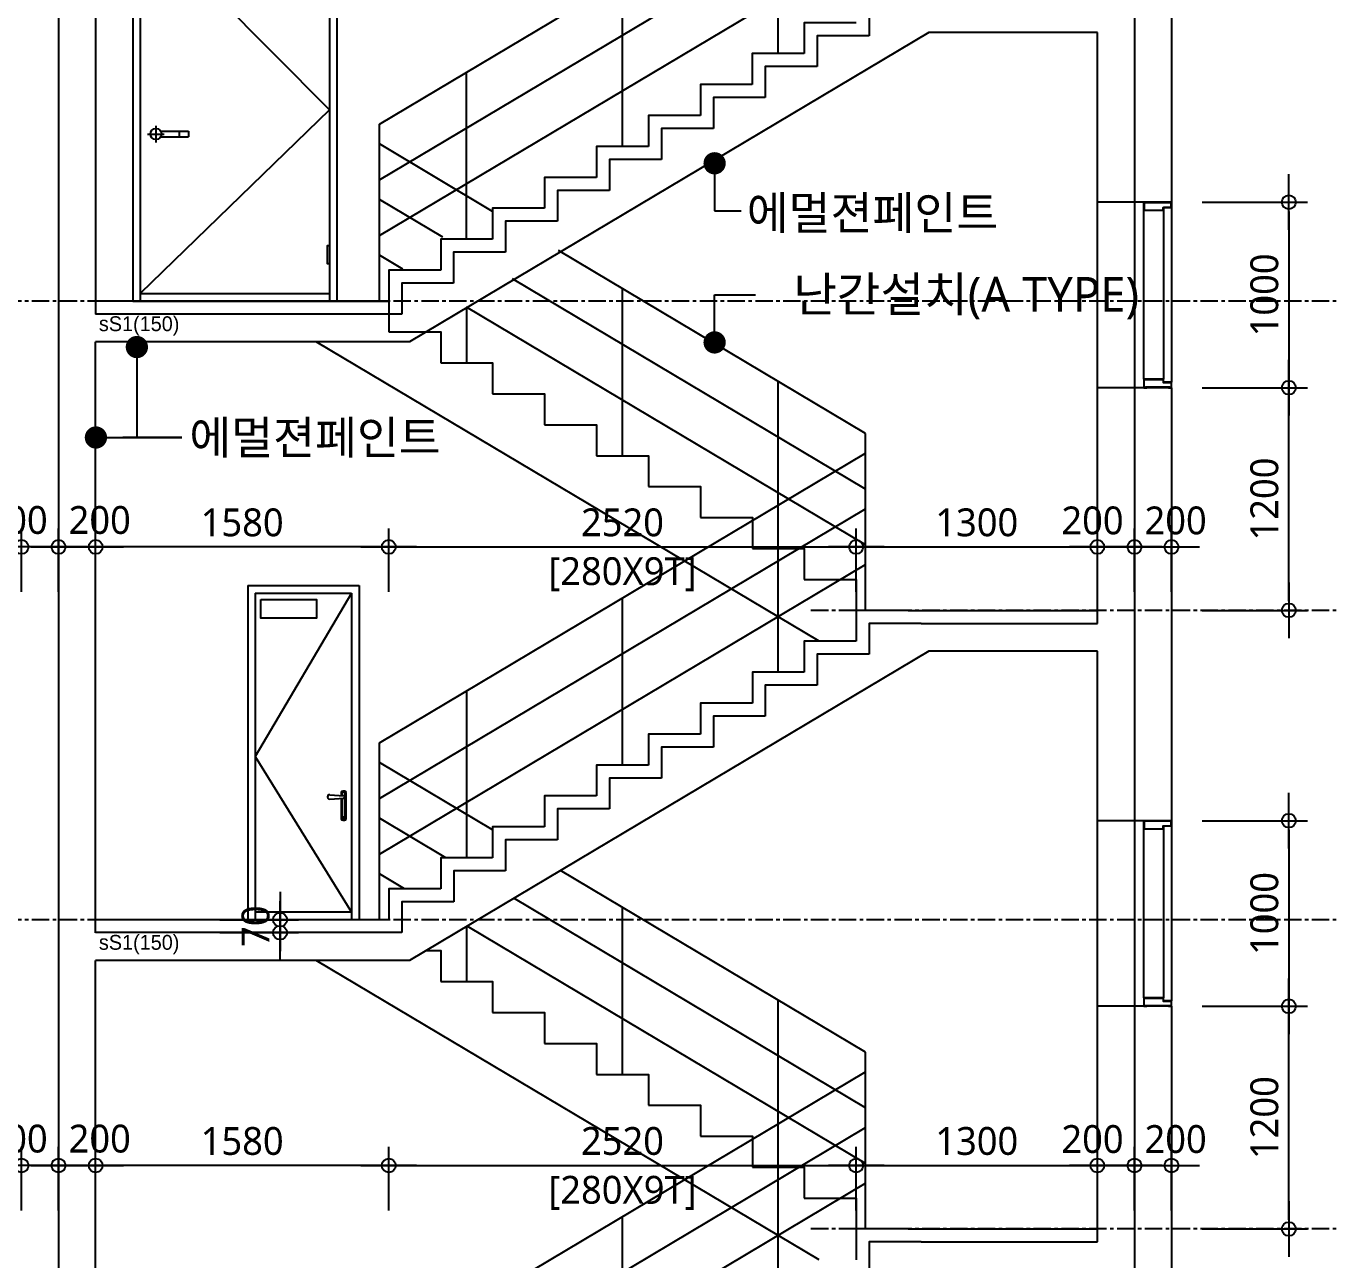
# Model space of a CAD drawing. Header units: millimetres. Extents: x -65167 to 413267, y -17142 to 66587.
# Drawn here: x 270342 to 277371, y 30758 to 37407 of the extents above; entities that cross this region are included whole.
import ezdxf
from ezdxf.enums import TextEntityAlignment as Align

# ---------------------------------------------------------------- set-up
doc = ezdxf.new("R2010")
doc.units = ezdxf.units.MM
doc.header["$LTSCALE"] = 75
doc.header["$MEASUREMENT"] = 0
doc.header["$PDSIZE"] = -10
for name, pattern in [('-HID', [2.5, 1.5, -1]), ('CEN', [62, 60, -1, 0, -1]), ('CENTER', [2, 1.25, -0.25, 0.25, -0.25])]:
    doc.linetypes.add(name, pattern=pattern)
doc.layers.get('0').update_dxf_attribs({"linetype": 'CONTINUOUS'})
doc.layers.get('Defpoints').update_dxf_attribs({"color": 171, "linetype": 'CONTINUOUS'})
for name, color, linetype in [('CEN(ST)', 1, 'CENTER'), ('center(창호)', 1, 'CEN'), ('CON', 2, 'CONTINUOUS'), ('DOOR', 4, 'CONTINUOUS'), ('DOOR-ELE', 252, 'CONTINUOUS'), ('ELE-6', 8, 'CONTINUOUS'), ('FIN-1', 6, 'CONTINUOUS'), ('HAN', 9, 'CONTINUOUS'), ('NDIM', 7, 'CONTINUOUS'), ('OPEN', 1, '-HID'), ('stair-hand', 252, 'CONTINUOUS'), ('SYM', 7, 'CONTINUOUS'), ('TEXT(MIN)', 7, 'CONTINUOUS'), ('TEXT(노트)', 7, 'CONTINUOUS'), ('WIPEOUT', 7, 'CONTINUOUS')]:
    doc.layers.add(name, color=color, linetype=linetype)
doc.styles.add('CGS', font='cgse', dxfattribs={"bigfont": 'cgs'})
doc.styles.add('나눔바른고딕', font='NanumBarunGothic.ttf')
doc.dimstyles.new('NDIM 1200', dxfattribs={"dimscale": 75, "dimtxt": 3, "dimasz": 1, "dimexe": 2, "dimexo": 2, "dimgap": 1, "dimtad": 1, "dimdec": 0, "dimdsep": 46, "dimtxsty": 'CGS', "dimblk": 'DOT0', "dimcen": 1, "dimdle": 8, "dimclrd": 256, "dimclre": 256, "dimclrt": 256, "dimadec": 0, "dimazin": 0, "dimtfac": 1, "dimtdec": 0, "dimtix": 1, "dimtmove": 2, "dimatfit": 3, "dimldrblk": 'DOT0', "dimfxl": 1, "dimtolj": 1, "dimtzin": 0, "dimlwd": -1, "dimlwe": -1, "dimarcsym": 0})

# ---------------------------------------------------------------- blocks, each defined once
blk = doc.blocks.new('A$Cf4a16f9c')
blk.add_wipeout([(0, 0), (1100, 0), (1100, 2100), (0, 2100)]).dxf.layer = 'WIPEOUT'
at = {"layer": 'center(창호)'}
for p, q in [((125, 945), (125, 855)), ((80, 900), (170, 900))]:
    blk.add_line(p, q, dxfattribs=at)
at = {"layer": 'DOOR', "ltscale": 1000}
for p, q in [((0, 2100), (0, 0)), ((1100, 2100), (0, 2100)), ((40, 2060), (40, 0)), ((1060, 2060), (40, 2060)), ((1060, 2060), (1060, 0)), ((1100, 2100), (1100, 0)), ((0, 0), (1100, 0)), ((40, 40), (1060, 40))]:
    blk.add_line(p, q, dxfattribs=at)
blk.add_circle((125, 900), 30, dxfattribs=at)
at = {"layer": 'DOOR-ELE', "ltscale": 1000}
for p, q in [((151, 915), (300, 915)), ((250, 915), (250, 885)), ((300, 915), (300, 885)), ((151, 885), (300, 885))]:
    blk.add_line(p, q, dxfattribs=at)
for points in [[(1030, 2025), (730, 2025), (730, 1925), (1030, 1925)], [(1060, 1780), (1050, 1780), (1050, 1880), (1060, 1880)], [(1060, 200), (1050, 200), (1050, 300), (1060, 300)]]:
    blk.add_lwpolyline(points, close=True, dxfattribs=at)
at = {"layer": 'OPEN', "ltscale": 700}
for p, q in [((40, 2060), (1060, 1030)), ((1060, 1030), (40, 40))]:
    blk.add_line(p, q, dxfattribs=at)
blk = doc.blocks.new('A$C547E5452')
at = {"layer": 'DOOR'}
for p, q in [((0, -31.6), (0, -971.6)), ((44, -46.6), (44, -956.6)), ((150, -956.6), (150, -46.6))]:
    blk.add_line(p, q, dxfattribs=at)
for points in [[(150, -1.6), (133.5, -1.6), (133.5, -3.2), (148.4, -3.2), (148.4, -45), (45.6, -45), (45.6, -30), (1.6, -30), (1.6, -3.2), (16.5, -3.2), (16.5, -1.6), (0, -1.6), (0, -31.6), (44, -31.6), (44, -46.6), (150, -46.6)], [(9.5, -3.2), (9.5, -4.8), (140.4, -4.8), (140.4, -3.2)], [(150, -1001.6), (133.5, -1001.6), (133.5, -1000), (148.4, -1000), (148.4, -958.2), (45.6, -958.2), (45.6, -973.2), (1.6, -973.2), (1.6, -1000), (16.5, -1000), (16.5, -1001.6), (0, -1001.6), (0, -971.6), (44, -971.6), (44, -956.6), (150, -956.6)], [(9.5, -1000), (9.5, -998.4), (140.4, -998.4), (140.4, -1000)]]:
    blk.add_lwpolyline(points, close=True, dxfattribs=at)
blk = doc.blocks.new('DOT0')
blk.add_line((-3, 0), (3, 0))
at = {"color": 6}
blk.add_circle((0, 0), 0.75, dxfattribs=at)
blk = doc.blocks.new('*D1109')
at = {"layer": 'Defpoints', "color": 0, "ltscale": 0.4, "transparency": 16777216}
for p in [(270317.1, 34600.1), (270317.1, 34258.3), (270517.1, 34258.3)]:
    blk.add_point(p, dxfattribs=at)
at = {"layer": 'NDIM', "ltscale": 0.4, "transparency": 16777216}
for p, q in [((270317.1, 34358.3), (270317.1, 34700.1)), ((270517.1, 34358.3), (270517.1, 34700.1)), ((270467.1, 34600.1), (270367.1, 34600.1))]:
    blk.add_line(p, q, dxfattribs=at)
at = {"layer": 'NDIM', "ltscale": 0.4, "transparency": 16777216, "xscale": 50, "yscale": 50, "zscale": 50, "rotation": 180}
blk.add_blockref('DOT0', (270317.1, 34600.1), dxfattribs=at)
at = {"layer": 'NDIM', "ltscale": 0.4, "transparency": 16777216, "xscale": 50, "yscale": 50, "zscale": 50}
blk.add_blockref('DOT0', (270517.1, 34600.1), dxfattribs=at)
at = {"layer": 'NDIM', "ltscale": 0.4, "transparency": 16777216, "insert": (270291, 34744.3), "char_height": 150, "attachment_point": 5, "style": '나눔바른고딕'}
blk.add_mtext('\\A1;200', dxfattribs=at)
blk = doc.blocks.new('*D1110')
at = {"layer": 'Defpoints', "color": 0, "ltscale": 0.4, "transparency": 16777216}
for p in [(270717.1, 34600.1), (270517.1, 34258.3), (270717.1, 34258.3)]:
    blk.add_point(p, dxfattribs=at)
at = {"layer": 'NDIM', "ltscale": 0.4, "transparency": 16777216}
for p, q in [((270517.1, 34358.3), (270517.1, 34700.1)), ((270717.1, 34358.3), (270717.1, 34700.1)), ((270567.1, 34600.1), (270667.1, 34600.1))]:
    blk.add_line(p, q, dxfattribs=at)
at = {"layer": 'NDIM', "ltscale": 0.4, "transparency": 16777216, "xscale": 50, "yscale": 50, "zscale": 50, "rotation": 180}
blk.add_blockref('DOT0', (270517.1, 34600.1), dxfattribs=at)
at = {"layer": 'NDIM', "ltscale": 0.4, "transparency": 16777216, "xscale": 50, "yscale": 50, "zscale": 50}
blk.add_blockref('DOT0', (270717.1, 34600.1), dxfattribs=at)
at = {"layer": 'NDIM', "ltscale": 0.4, "transparency": 16777216, "insert": (270739.1, 34744.3), "char_height": 150, "attachment_point": 5, "style": '나눔바른고딕'}
blk.add_mtext('\\A1;200', dxfattribs=at)
blk = doc.blocks.new('*D1119')
at = {"layer": 'Defpoints', "color": 0, "ltscale": 0.4, "transparency": 16777216}
for p in [(276581.5, 35458.3), (277149.6, 35458.3), (276581.5, 34258.3)]:
    blk.add_point(p, dxfattribs=at)
at = {"layer": 'NDIM', "ltscale": 0.4, "transparency": 16777216}
for p, q in [((276681.5, 35458.3), (277249.6, 35458.3)), ((277149.6, 34308.3), (277149.6, 35408.3)), ((276681.5, 34258.3), (277249.6, 34258.3))]:
    blk.add_line(p, q, dxfattribs=at)
at = {"layer": 'NDIM', "ltscale": 0.4, "transparency": 16777216, "xscale": 50, "yscale": 50, "zscale": 50}
for p, rotation in [((277149.6, 35458.3), 90), ((277149.6, 34258.3), 270)]:
    blk.add_blockref('DOT0', p, dxfattribs=dict(at, rotation=rotation))
at = {"layer": 'NDIM', "ltscale": 0.4, "transparency": 16777216, "insert": (277018.1, 34858.3), "char_height": 150, "attachment_point": 5, "rotation": 90, "style": '나눔바른고딕'}
blk.add_mtext('\\A1;1200', dxfattribs=at)
blk = doc.blocks.new('*D1120')
at = {"layer": 'Defpoints', "color": 0, "ltscale": 0.4, "transparency": 16777216}
for p in [(276581.5, 36458.3), (276581.5, 35458.3), (277149.6, 35458.3)]:
    blk.add_point(p, dxfattribs=at)
at = {"layer": 'NDIM', "ltscale": 0.4, "transparency": 16777216}
for p, q in [((276681.5, 36458.3), (277249.6, 36458.3)), ((277149.6, 36408.3), (277149.6, 35508.3)), ((276681.5, 35458.3), (277249.6, 35458.3))]:
    blk.add_line(p, q, dxfattribs=at)
at = {"layer": 'NDIM', "ltscale": 0.4, "transparency": 16777216, "xscale": 50, "yscale": 50, "zscale": 50}
for p, rotation in [((277149.6, 36458.3), 90), ((277149.6, 35458.3), 270)]:
    blk.add_blockref('DOT0', p, dxfattribs=dict(at, rotation=rotation))
at = {"layer": 'NDIM', "ltscale": 0.4, "transparency": 16777216, "insert": (277018.1, 35958.3), "char_height": 150, "attachment_point": 5, "rotation": 90, "style": '나눔바른고딕'}
blk.add_mtext('\\A1;1000', dxfattribs=at)
blk = doc.blocks.new('*D1121')
at = {"layer": 'Defpoints', "color": 0, "ltscale": 0.4, "transparency": 16777216}
for p in [(270717.1, 34600.1), (270717.1, 34258.3), (272297.1, 34258.3)]:
    blk.add_point(p, dxfattribs=at)
at = {"layer": 'NDIM', "ltscale": 0.4, "transparency": 16777216}
for p, q in [((270717.1, 34358.3), (270717.1, 34700.1)), ((272297.1, 34358.3), (272297.1, 34700.1)), ((272247.1, 34600.1), (270767.1, 34600.1))]:
    blk.add_line(p, q, dxfattribs=at)
at = {"layer": 'NDIM', "ltscale": 0.4, "transparency": 16777216, "xscale": 50, "yscale": 50, "zscale": 50, "rotation": 180}
blk.add_blockref('DOT0', (270717.1, 34600.1), dxfattribs=at)
at = {"layer": 'NDIM', "ltscale": 0.4, "transparency": 16777216, "xscale": 50, "yscale": 50, "zscale": 50}
blk.add_blockref('DOT0', (272297.1, 34600.1), dxfattribs=at)
at = {"layer": 'NDIM', "ltscale": 0.4, "transparency": 16777216, "insert": (271507.1, 34731.5), "char_height": 150, "attachment_point": 5, "style": '나눔바른고딕'}
blk.add_mtext('\\A1;1580', dxfattribs=at)
blk = doc.blocks.new('*D1122')
at = {"layer": 'Defpoints', "color": 0, "ltscale": 0.4, "transparency": 16777216}
for p in [(274817.1, 34600.1), (272297.1, 34258.3), (274817.1, 34258.3)]:
    blk.add_point(p, dxfattribs=at)
at = {"layer": 'NDIM', "ltscale": 0.4, "transparency": 16777216}
for p, q in [((272297.1, 34358.3), (272297.1, 34700.1)), ((274817.1, 34358.3), (274817.1, 34700.1)), ((272347.1, 34600.1), (274767.1, 34600.1))]:
    blk.add_line(p, q, dxfattribs=at)
at = {"layer": 'NDIM', "ltscale": 0.4, "transparency": 16777216, "xscale": 50, "yscale": 50, "zscale": 50, "rotation": 180}
blk.add_blockref('DOT0', (272297.1, 34600.1), dxfattribs=at)
at = {"layer": 'NDIM', "ltscale": 0.4, "transparency": 16777216, "xscale": 50, "yscale": 50, "zscale": 50}
blk.add_blockref('DOT0', (274817.1, 34600.1), dxfattribs=at)
at = {"layer": 'NDIM', "ltscale": 0.4, "transparency": 16777216, "char_height": 150, "attachment_point": 5, "style": '나눔바른고딕'}
for s, insert in [('\\A1;2520', (273557.1, 34731.5)), ('\\A1;[280X9T]', (273557.1, 34452.9))]:
    blk.add_mtext(s, dxfattribs=dict(at, insert=insert))
blk = doc.blocks.new('*D1123')
at = {"layer": 'Defpoints', "color": 0, "ltscale": 0.4, "transparency": 16777216}
for p in [(276117.1, 34600.1), (274817.1, 34258.3), (276117.1, 34258.3)]:
    blk.add_point(p, dxfattribs=at)
at = {"layer": 'NDIM', "ltscale": 0.4, "transparency": 16777216}
for p, q in [((274817.1, 34358.3), (274817.1, 34700.1)), ((276117.1, 34358.3), (276117.1, 34700.1)), ((274867.1, 34600.1), (276067.1, 34600.1))]:
    blk.add_line(p, q, dxfattribs=at)
at = {"layer": 'NDIM', "ltscale": 0.4, "transparency": 16777216, "xscale": 50, "yscale": 50, "zscale": 50, "rotation": 180}
blk.add_blockref('DOT0', (274817.1, 34600.1), dxfattribs=at)
at = {"layer": 'NDIM', "ltscale": 0.4, "transparency": 16777216, "xscale": 50, "yscale": 50, "zscale": 50}
blk.add_blockref('DOT0', (276117.1, 34600.1), dxfattribs=at)
at = {"layer": 'NDIM', "ltscale": 0.4, "transparency": 16777216, "insert": (275467.1, 34731.7), "char_height": 150, "attachment_point": 5, "style": '나눔바른고딕'}
blk.add_mtext('\\A1;1300', dxfattribs=at)
blk = doc.blocks.new('*D1124')
at = {"layer": 'Defpoints', "color": 0, "ltscale": 0.4, "transparency": 16777216}
for p in [(276117.1, 34600.1), (276117.1, 34258.3), (276317.1, 34258.3)]:
    blk.add_point(p, dxfattribs=at)
at = {"layer": 'NDIM', "ltscale": 0.4, "transparency": 16777216}
for p, q in [((276117.1, 34358.3), (276117.1, 34700.1)), ((276317.1, 34358.3), (276317.1, 34700.1)), ((276267.1, 34600.1), (276167.1, 34600.1))]:
    blk.add_line(p, q, dxfattribs=at)
at = {"layer": 'NDIM', "ltscale": 0.4, "transparency": 16777216, "xscale": 50, "yscale": 50, "zscale": 50, "rotation": 180}
blk.add_blockref('DOT0', (276117.1, 34600.1), dxfattribs=at)
at = {"layer": 'NDIM', "ltscale": 0.4, "transparency": 16777216, "xscale": 50, "yscale": 50, "zscale": 50}
blk.add_blockref('DOT0', (276317.1, 34600.1), dxfattribs=at)
at = {"layer": 'NDIM', "ltscale": 0.4, "transparency": 16777216, "insert": (276091, 34742), "char_height": 150, "attachment_point": 5, "style": '나눔바른고딕'}
blk.add_mtext('\\A1;200', dxfattribs=at)
blk = doc.blocks.new('*D1125')
at = {"layer": 'Defpoints', "color": 0, "ltscale": 0.4, "transparency": 16777216}
for p in [(276517.1, 34600.1), (276317.1, 34258.3), (276517.1, 34258.3)]:
    blk.add_point(p, dxfattribs=at)
at = {"layer": 'NDIM', "ltscale": 0.4, "transparency": 16777216}
for p, q in [((276317.1, 34358.3), (276317.1, 34700.1)), ((276517.1, 34358.3), (276517.1, 34700.1)), ((276367.1, 34600.1), (276467.1, 34600.1))]:
    blk.add_line(p, q, dxfattribs=at)
at = {"layer": 'NDIM', "ltscale": 0.4, "transparency": 16777216, "xscale": 50, "yscale": 50, "zscale": 50, "rotation": 180}
blk.add_blockref('DOT0', (276317.1, 34600.1), dxfattribs=at)
at = {"layer": 'NDIM', "ltscale": 0.4, "transparency": 16777216, "xscale": 50, "yscale": 50, "zscale": 50}
blk.add_blockref('DOT0', (276517.1, 34600.1), dxfattribs=at)
at = {"layer": 'NDIM', "ltscale": 0.4, "transparency": 16777216, "insert": (276539.1, 34742), "char_height": 150, "attachment_point": 5, "style": '나눔바른고딕'}
blk.add_mtext('\\A1;200', dxfattribs=at)
blk = doc.blocks.new('*D1171')
at = {"layer": 'Defpoints', "color": 0, "ltscale": 0.4, "transparency": 16777216}
for p in [(276581.5, 32125), (277149.6, 32125), (276581.5, 30925)]:
    blk.add_point(p, dxfattribs=at)
at = {"layer": 'NDIM', "ltscale": 0.4, "transparency": 16777216}
for p, q in [((276681.5, 32125), (277249.6, 32125)), ((277149.6, 30975), (277149.6, 32075)), ((276681.5, 30925), (277249.6, 30925))]:
    blk.add_line(p, q, dxfattribs=at)
at = {"layer": 'NDIM', "ltscale": 0.4, "transparency": 16777216, "xscale": 50, "yscale": 50, "zscale": 50}
for p, rotation in [((277149.6, 32125), 90), ((277149.6, 30925), 270)]:
    blk.add_blockref('DOT0', p, dxfattribs=dict(at, rotation=rotation))
at = {"layer": 'NDIM', "ltscale": 0.4, "transparency": 16777216, "insert": (277018.1, 31525), "char_height": 150, "attachment_point": 5, "rotation": 90, "style": '나눔바른고딕'}
blk.add_mtext('\\A1;1200', dxfattribs=at)
blk = doc.blocks.new('*D1172')
at = {"layer": 'Defpoints', "color": 0, "ltscale": 0.4, "transparency": 16777216}
for p in [(276581.5, 33125), (276581.5, 32125), (277149.6, 32125)]:
    blk.add_point(p, dxfattribs=at)
at = {"layer": 'NDIM', "ltscale": 0.4, "transparency": 16777216}
for p, q in [((276681.5, 33125), (277249.6, 33125)), ((277149.6, 33075), (277149.6, 32175)), ((276681.5, 32125), (277249.6, 32125))]:
    blk.add_line(p, q, dxfattribs=at)
at = {"layer": 'NDIM', "ltscale": 0.4, "transparency": 16777216, "xscale": 50, "yscale": 50, "zscale": 50}
for p, rotation in [((277149.6, 33125), 90), ((277149.6, 32125), 270)]:
    blk.add_blockref('DOT0', p, dxfattribs=dict(at, rotation=rotation))
at = {"layer": 'NDIM', "ltscale": 0.4, "transparency": 16777216, "insert": (277018.1, 32625), "char_height": 150, "attachment_point": 5, "rotation": 90, "style": '나눔바른고딕'}
blk.add_mtext('\\A1;1000', dxfattribs=at)
blk = doc.blocks.new('*D1180')
at = {"layer": 'Defpoints', "color": 0, "ltscale": 0.4, "transparency": 16777216}
for p in [(270317.1, 31266.8), (270317.1, 30925), (270517.1, 30925)]:
    blk.add_point(p, dxfattribs=at)
at = {"layer": 'NDIM', "ltscale": 0.4, "transparency": 16777216}
for p, q in [((270317.1, 31025), (270317.1, 31366.8)), ((270517.1, 31025), (270517.1, 31366.8)), ((270467.1, 31266.8), (270367.1, 31266.8))]:
    blk.add_line(p, q, dxfattribs=at)
at = {"layer": 'NDIM', "ltscale": 0.4, "transparency": 16777216, "xscale": 50, "yscale": 50, "zscale": 50, "rotation": 180}
blk.add_blockref('DOT0', (270317.1, 31266.8), dxfattribs=at)
at = {"layer": 'NDIM', "ltscale": 0.4, "transparency": 16777216, "xscale": 50, "yscale": 50, "zscale": 50}
blk.add_blockref('DOT0', (270517.1, 31266.8), dxfattribs=at)
at = {"layer": 'NDIM', "ltscale": 0.4, "transparency": 16777216, "insert": (270291, 31410.9), "char_height": 150, "attachment_point": 5, "style": '나눔바른고딕'}
blk.add_mtext('\\A1;200', dxfattribs=at)
blk = doc.blocks.new('*D1181')
at = {"layer": 'Defpoints', "color": 0, "ltscale": 0.4, "transparency": 16777216}
for p in [(270717.1, 31266.8), (270517.1, 30925), (270717.1, 30925)]:
    blk.add_point(p, dxfattribs=at)
at = {"layer": 'NDIM', "ltscale": 0.4, "transparency": 16777216}
for p, q in [((270517.1, 31025), (270517.1, 31366.8)), ((270717.1, 31025), (270717.1, 31366.8)), ((270567.1, 31266.8), (270667.1, 31266.8))]:
    blk.add_line(p, q, dxfattribs=at)
at = {"layer": 'NDIM', "ltscale": 0.4, "transparency": 16777216, "xscale": 50, "yscale": 50, "zscale": 50, "rotation": 180}
blk.add_blockref('DOT0', (270517.1, 31266.8), dxfattribs=at)
at = {"layer": 'NDIM', "ltscale": 0.4, "transparency": 16777216, "xscale": 50, "yscale": 50, "zscale": 50}
blk.add_blockref('DOT0', (270717.1, 31266.8), dxfattribs=at)
at = {"layer": 'NDIM', "ltscale": 0.4, "transparency": 16777216, "insert": (270739.1, 31410.9), "char_height": 150, "attachment_point": 5, "style": '나눔바른고딕'}
blk.add_mtext('\\A1;200', dxfattribs=at)
blk = doc.blocks.new('*D1177')
at = {"layer": 'Defpoints', "color": 0, "ltscale": 0.4, "transparency": 16777216}
for p in [(270717.1, 31266.8), (270717.1, 30925), (272297.1, 30925)]:
    blk.add_point(p, dxfattribs=at)
at = {"layer": 'NDIM', "ltscale": 0.4, "transparency": 16777216}
for p, q in [((270717.1, 31025), (270717.1, 31366.8)), ((272297.1, 31025), (272297.1, 31366.8)), ((272247.1, 31266.8), (270767.1, 31266.8))]:
    blk.add_line(p, q, dxfattribs=at)
at = {"layer": 'NDIM', "ltscale": 0.4, "transparency": 16777216, "xscale": 50, "yscale": 50, "zscale": 50, "rotation": 180}
blk.add_blockref('DOT0', (270717.1, 31266.8), dxfattribs=at)
at = {"layer": 'NDIM', "ltscale": 0.4, "transparency": 16777216, "xscale": 50, "yscale": 50, "zscale": 50}
blk.add_blockref('DOT0', (272297.1, 31266.8), dxfattribs=at)
at = {"layer": 'NDIM', "ltscale": 0.4, "transparency": 16777216, "insert": (271507.1, 31398.2), "char_height": 150, "attachment_point": 5, "style": '나눔바른고딕'}
blk.add_mtext('\\A1;1580', dxfattribs=at)
blk = doc.blocks.new('*D1178')
at = {"layer": 'Defpoints', "color": 0, "ltscale": 0.4, "transparency": 16777216}
for p in [(274817.1, 31266.8), (272297.1, 30925), (274817.1, 30925)]:
    blk.add_point(p, dxfattribs=at)
at = {"layer": 'NDIM', "ltscale": 0.4, "transparency": 16777216}
for p, q in [((272297.1, 31025), (272297.1, 31366.8)), ((274817.1, 31025), (274817.1, 31366.8)), ((272347.1, 31266.8), (274767.1, 31266.8))]:
    blk.add_line(p, q, dxfattribs=at)
at = {"layer": 'NDIM', "ltscale": 0.4, "transparency": 16777216, "xscale": 50, "yscale": 50, "zscale": 50, "rotation": 180}
blk.add_blockref('DOT0', (272297.1, 31266.8), dxfattribs=at)
at = {"layer": 'NDIM', "ltscale": 0.4, "transparency": 16777216, "xscale": 50, "yscale": 50, "zscale": 50}
blk.add_blockref('DOT0', (274817.1, 31266.8), dxfattribs=at)
at = {"layer": 'NDIM', "ltscale": 0.4, "transparency": 16777216, "char_height": 150, "attachment_point": 5, "style": '나눔바른고딕'}
for s, insert in [('\\A1;2520', (273557.1, 31398.2)), ('\\A1;[280X9T]', (273557.1, 31119.6))]:
    blk.add_mtext(s, dxfattribs=dict(at, insert=insert))
blk = doc.blocks.new('*D1179')
at = {"layer": 'Defpoints', "color": 0, "ltscale": 0.4, "transparency": 16777216}
for p in [(276117.1, 31266.8), (274817.1, 30925), (276117.1, 30925)]:
    blk.add_point(p, dxfattribs=at)
at = {"layer": 'NDIM', "ltscale": 0.4, "transparency": 16777216}
for p, q in [((274817.1, 31025), (274817.1, 31366.8)), ((276117.1, 31025), (276117.1, 31366.8)), ((274867.1, 31266.8), (276067.1, 31266.8))]:
    blk.add_line(p, q, dxfattribs=at)
at = {"layer": 'NDIM', "ltscale": 0.4, "transparency": 16777216, "xscale": 50, "yscale": 50, "zscale": 50, "rotation": 180}
blk.add_blockref('DOT0', (274817.1, 31266.8), dxfattribs=at)
at = {"layer": 'NDIM', "ltscale": 0.4, "transparency": 16777216, "xscale": 50, "yscale": 50, "zscale": 50}
blk.add_blockref('DOT0', (276117.1, 31266.8), dxfattribs=at)
at = {"layer": 'NDIM', "ltscale": 0.4, "transparency": 16777216, "insert": (275467.1, 31398.3), "char_height": 150, "attachment_point": 5, "style": '나눔바른고딕'}
blk.add_mtext('\\A1;1300', dxfattribs=at)
blk = doc.blocks.new('*D1175')
at = {"layer": 'Defpoints', "color": 0, "ltscale": 0.4, "transparency": 16777216}
for p in [(276117.1, 31266.8), (276117.1, 30925), (276317.1, 30925)]:
    blk.add_point(p, dxfattribs=at)
at = {"layer": 'NDIM', "ltscale": 0.4, "transparency": 16777216}
for p, q in [((276117.1, 31025), (276117.1, 31366.8)), ((276317.1, 31025), (276317.1, 31366.8)), ((276267.1, 31266.8), (276167.1, 31266.8))]:
    blk.add_line(p, q, dxfattribs=at)
at = {"layer": 'NDIM', "ltscale": 0.4, "transparency": 16777216, "xscale": 50, "yscale": 50, "zscale": 50, "rotation": 180}
blk.add_blockref('DOT0', (276117.1, 31266.8), dxfattribs=at)
at = {"layer": 'NDIM', "ltscale": 0.4, "transparency": 16777216, "xscale": 50, "yscale": 50, "zscale": 50}
blk.add_blockref('DOT0', (276317.1, 31266.8), dxfattribs=at)
at = {"layer": 'NDIM', "ltscale": 0.4, "transparency": 16777216, "insert": (276091, 31408.6), "char_height": 150, "attachment_point": 5, "style": '나눔바른고딕'}
blk.add_mtext('\\A1;200', dxfattribs=at)
blk = doc.blocks.new('*D1176')
at = {"layer": 'Defpoints', "color": 0, "ltscale": 0.4, "transparency": 16777216}
for p in [(276517.1, 31266.8), (276317.1, 30925), (276517.1, 30925)]:
    blk.add_point(p, dxfattribs=at)
at = {"layer": 'NDIM', "ltscale": 0.4, "transparency": 16777216}
for p, q in [((276317.1, 31025), (276317.1, 31366.8)), ((276517.1, 31025), (276517.1, 31366.8)), ((276367.1, 31266.8), (276467.1, 31266.8))]:
    blk.add_line(p, q, dxfattribs=at)
at = {"layer": 'NDIM', "ltscale": 0.4, "transparency": 16777216, "xscale": 50, "yscale": 50, "zscale": 50, "rotation": 180}
blk.add_blockref('DOT0', (276317.1, 31266.8), dxfattribs=at)
at = {"layer": 'NDIM', "ltscale": 0.4, "transparency": 16777216, "xscale": 50, "yscale": 50, "zscale": 50}
blk.add_blockref('DOT0', (276517.1, 31266.8), dxfattribs=at)
at = {"layer": 'NDIM', "ltscale": 0.4, "transparency": 16777216, "insert": (276539.1, 31408.6), "char_height": 150, "attachment_point": 5, "style": '나눔바른고딕'}
blk.add_mtext('\\A1;200', dxfattribs=at)
blk = doc.blocks.new('ST-A')
at = {"layer": 'CON', "ltscale": 10000}
for points in [[(330696.7, 24512.7), (330416.7, 24512.7), (330416.7, 24346.1)], [(331646.7, 24362.7), (330737.9, 24362.7), (327937.9, 22696.1), (326246.7, 22696.1)], [(330416.7, 24346.1), (330136.7, 24346.1), (330136.7, 24179.4)], [(330136.7, 24179.4), (329856.7, 24179.4), (329856.7, 24012.7)], [(329856.7, 24012.7), (329576.7, 24012.7), (329576.7, 23846.1)], [(329576.7, 23846.1), (329296.7, 23846.1), (329296.7, 23679.4)], [(329296.7, 23679.4), (329016.7, 23679.4), (329016.7, 23512.7)], [(329016.7, 23512.7), (328736.7, 23512.7), (328736.7, 23346.1)], [(328736.7, 23346.1), (328456.7, 23346.1), (328456.7, 23179.4)], [(328456.7, 23179.4), (328176.7, 23179.4), (328176.7, 23012.7)], [(328176.7, 23012.7), (327896.7, 23012.7), (327896.7, 22846.1)], [(327896.7, 22846.1), (326246.7, 22846.1)]]:
    blk.add_lwpolyline(points, dxfattribs=at)
at = {"layer": 'FIN-1', "ltscale": 10000}
for points in [[(330346.7, 24416.1), (330066.7, 24416.1), (330066.7, 24249.4)], [(330066.7, 24249.4), (329786.7, 24249.4), (329786.7, 24082.7)], [(329786.7, 24082.7), (329506.7, 24082.7), (329506.7, 23916.1)], [(329506.7, 23916.1), (329226.7, 23916.1), (329226.7, 23749.4)], [(329226.7, 23749.4), (328946.7, 23749.4), (328946.7, 23582.7)], [(328946.7, 23582.7), (328666.7, 23582.7), (328666.7, 23416.1)], [(328666.7, 23416.1), (328386.7, 23416.1), (328386.7, 23249.4)], [(328386.7, 23249.4), (328106.7, 23249.4), (328106.7, 23082.7)], [(328106.7, 23082.7), (327826.7, 23082.7), (327826.7, 22916.1)], [(327826.7, 22916.1), (326246.7, 22916.1)]]:
    blk.add_lwpolyline(points, dxfattribs=at)
at = {"layer": 'HAN', "ltscale": 10000}
for p, q in [((327776.7, 23869.6), (330396.7, 25429.2)), ((327776.7, 23569.6), (330396.7, 25129.2)), ((329926.7, 24249.4), (329926.7, 25149.4)), ((327776.7, 23269.6), (330396.7, 24829.2)), ((329086.7, 23749.4), (329086.7, 24649.4)), ((328246.7, 23249.4), (328246.7, 24149.4)), ((327776.7, 22916.1), (327776.7, 23869.6))]:
    blk.add_line(p, q, dxfattribs=at)
blk = doc.blocks.new('ST-A1')
at = {"layer": 'CON', "ltscale": 10000}
for points in [[(287432.6, 34188.3), (287152.6, 34188.3), (287152.6, 34021.7)], [(287432.6, 34188.3), (288382.6, 34188.3)], [(288382.6, 34038.3), (287473.8, 34038.3), (284673.8, 32371.7), (282982.6, 32371.7)], [(287152.6, 34021.7), (286872.6, 34021.7), (286872.6, 33855)], [(286872.6, 33855), (286592.6, 33855), (286592.6, 33688.3)], [(286592.6, 33688.3), (286312.6, 33688.3), (286312.6, 33521.7)], [(286312.6, 33521.7), (286032.6, 33521.7), (286032.6, 33355)], [(286032.6, 33355), (285752.6, 33355), (285752.6, 33188.3)], [(285752.6, 33188.3), (285472.6, 33188.3), (285472.6, 33021.7)], [(285472.6, 33021.7), (285192.6, 33021.7), (285192.6, 32855)], [(285192.6, 32855), (284912.6, 32855), (284912.6, 32688.3)], [(284912.6, 32688.3), (284632.6, 32688.3), (284632.6, 32521.7)], [(284632.6, 32521.7), (282982.6, 32521.7)], [(287432.6, 30855), (287152.6, 30855), (287152.6, 30688.3)], [(287432.6, 30855), (288382.6, 30855)]]:
    blk.add_lwpolyline(points, dxfattribs=at)
at = {"layer": 'ELE-6', "ltscale": 10000}
for p, q in [((286882, 34091.7), (284171.6, 35705)), ((286882, 30758.3), (284171.6, 32371.7))]:
    blk.add_line(p, q, dxfattribs=at)
for points in [[(284282.6, 35925), (284562.6, 35925), (284562.6, 35758.3)], [(284562.6, 35758.3), (284842.6, 35758.3), (284842.6, 35591.7)], [(284842.6, 35591.7), (285122.6, 35591.7), (285122.6, 35425)], [(285122.6, 35425), (285402.6, 35425), (285402.6, 35258.3)], [(285402.6, 35258.3), (285682.6, 35258.3), (285682.6, 35091.7)], [(285682.6, 35091.7), (285962.6, 35091.7), (285962.6, 34925)], [(285962.6, 34925), (286242.6, 34925), (286242.6, 34758.3)], [(286242.6, 34758.3), (286522.6, 34758.3), (286522.6, 34591.7)], [(286522.6, 34591.7), (286802.6, 34591.7), (286802.6, 34425)], [(286802.6, 34425), (287082.6, 34425), (287082.6, 34258.3)], [(284763.4, 32425), (284842.6, 32425), (284842.6, 32258.3)], [(284842.6, 32258.3), (285122.6, 32258.3), (285122.6, 32091.7)], [(285122.6, 32091.7), (285402.6, 32091.7), (285402.6, 31925)], [(285402.6, 31925), (285682.6, 31925), (285682.6, 31758.3)], [(285682.6, 31758.3), (285962.6, 31758.3), (285962.6, 31591.7)], [(285962.6, 31591.7), (286242.6, 31591.7), (286242.6, 31425)], [(286242.6, 31425), (286522.6, 31425), (286522.6, 31258.3)], [(286522.6, 31258.3), (286802.6, 31258.3), (286802.6, 31091.7)], [(286802.6, 31091.7), (287082.6, 31091.7), (287082.6, 30925)]]:
    blk.add_lwpolyline(points, dxfattribs=at)
at = {"layer": 'FIN-1', "ltscale": 10000}
for points in [[(287362.6, 34258.3), (287082.6, 34258.3), (287082.6, 34091.7)], [(287362.6, 34258.3), (288382.6, 34258.3)], [(287082.6, 34091.7), (286802.6, 34091.7), (286802.6, 33925)], [(286802.6, 33925), (286522.6, 33925), (286522.6, 33758.3)], [(286522.6, 33758.3), (286242.6, 33758.3), (286242.6, 33591.7)], [(286242.6, 33591.7), (285962.6, 33591.7), (285962.6, 33425)], [(285962.6, 33425), (285682.6, 33425), (285682.6, 33258.3)], [(285682.6, 33258.3), (285402.6, 33258.3), (285402.6, 33091.7)], [(285402.6, 33091.7), (285122.6, 33091.7), (285122.6, 32925)], [(285122.6, 32925), (284842.6, 32925), (284842.6, 32758.3)], [(284842.6, 32758.3), (284562.6, 32758.3), (284562.6, 32591.7)], [(284562.6, 32591.7), (282982.6, 32591.7)], [(287362.6, 30925), (287082.6, 30925), (287082.6, 30758.3)], [(287362.6, 30925), (288382.6, 30925)]]:
    blk.add_lwpolyline(points, dxfattribs=at)
at = {"layer": 'HAN', "ltscale": 10000}
for p, q in [((284512.6, 35925), (284512.6, 36771.4)), ((285122.6, 36408.3), (284512.6, 36771.4)), ((284853.7, 36268.4), (284512.6, 36471.4)), ((284638.1, 36096.7), (284512.6, 36171.4)), ((287132.6, 35211.9), (285477.5, 36197.1)), ((287132.6, 34911.9), (285229.2, 36044.9)), ((285822.6, 35091.7), (285822.6, 35991.7)), ((287132.6, 34611.9), (284980.9, 35892.7)), ((284982.6, 35591.7), (284982.6, 35888.8)), ((286662.6, 34591.7), (286662.6, 35491.7)), ((287132.6, 34258.3), (287132.6, 35211.9)), ((284512.6, 33545.2), (287132.6, 35104.8)), ((284512.6, 33245.2), (287132.6, 34804.8)), ((286662.6, 33925), (286662.6, 34825)), ((284512.6, 32945.2), (287132.6, 34504.8)), ((285822.6, 33425), (285822.6, 34325)), ((284982.6, 32925), (284982.6, 33825)), ((284512.6, 32591.7), (284512.6, 33545.2)), ((285122.6, 33075), (284512.6, 33438.1)), ((284870.6, 32925), (284512.6, 33138.1)), ((284646.6, 32758.3), (284512.6, 32838.1)), ((287132.6, 31878.6), (285489, 32856.9)), ((287132.6, 31578.6), (285237, 32706.9)), ((285822.6, 31758.3), (285822.6, 32658.3)), ((284982.6, 32258.3), (284982.6, 32555.4)), ((287132.6, 31278.6), (284985, 32556.9)), ((286662.6, 31258.3), (286662.6, 32158.3)), ((287132.6, 30925), (287132.6, 31878.6)), ((284512.6, 30211.9), (287132.6, 31771.4)), ((286662.6, 30591.7), (286662.6, 31491.7)), ((284512.6, 29911.9), (287132.6, 31471.4)), ((284512.6, 29611.9), (287132.6, 31171.4)), ((285822.6, 30091.7), (285822.6, 30991.7))]:
    blk.add_line(p, q, dxfattribs=at)
blk = doc.blocks.new('*D1543')
at = {"layer": 'Defpoints', "color": 0, "ltscale": 0.4, "transparency": 16777216}
for p in [(271286.3, 32591.7), (271286.3, 32521.7), (271711.3, 32521.7)]:
    blk.add_point(p, dxfattribs=at)
at = {"layer": 'NDIM', "ltscale": 0.4, "transparency": 16777216}
for p, q in [((271711.3, 32641.7), (271711.3, 32691.7)), ((271386.3, 32591.7), (271811.3, 32591.7)), ((271711.3, 32591.7), (271711.3, 32521.7)), ((271386.3, 32521.7), (271811.3, 32521.7)), ((271711.3, 32471.7), (271711.3, 32421.7))]:
    blk.add_line(p, q, dxfattribs=at)
at = {"layer": 'NDIM', "ltscale": 0.4, "transparency": 16777216, "xscale": 50, "yscale": 50, "zscale": 50}
for p, rotation in [((271711.3, 32591.7), 270), ((271711.3, 32521.7), 90)]:
    blk.add_blockref('DOT0', p, dxfattribs=dict(at, rotation=rotation))
at = {"layer": 'NDIM', "ltscale": 0.4, "transparency": 16777216, "insert": (271579.8, 32556.7), "char_height": 150, "attachment_point": 5, "rotation": 90, "style": '나눔바른고딕'}
blk.add_mtext('\\A1;70', dxfattribs=at)

msp = doc.modelspace()

# ---------------------------------------------------------------- hatches: boundary and pattern name
at = {"layer": 'SYM', "ltscale": 1000}
h = msp.add_hatch(color=256, dxfattribs=at)
h.dxf.hatch_style = 1
edge = h.paths.add_edge_path()
edge.add_arc((271773.5, 34276.3), 25, 0, 360)

# ---------------------------------------------------------------- linework, layer by layer
at = {"layer": 'CEN(ST)', "ltscale": 10000}
for p, q in [((270517.1, 54495.8), (270517.1, 9916.1)), ((276317.1, 54495.8), (276317.1, 9916.1))]:
    msp.add_line(p, q, dxfattribs=at)
at = {"layer": 'CEN(ST)'}
for p, q in [((280217.1, 35925), (258801.9, 35925)), ((280217.1, 34258.3), (274559.6, 34258.3)), ((280217.1, 30925), (274559.6, 30925))]:
    msp.add_line(p, q, dxfattribs=at)
at = {"layer": 'CON', "ltscale": 10000}
for p, q in [((270717.1, 39038.4), (270717.1, 35855)), ((276517.1, 36458.3), (276117.1, 36458.3)), ((270717.1, 32521.6), (270717.1, 35705)), ((276517.1, 35458.3), (276117.1, 35458.3)), ((276117.1, 33125), (276117.1, 34038.3)), ((276517.1, 33125), (276117.1, 33125)), ((270717.1, 29188.3), (270717.1, 32371.6)), ((276117.1, 30855), (276117.1, 32125)), ((276517.1, 32125), (276117.1, 32125))]:
    msp.add_line(p, q, dxfattribs=at)
at = {"layer": 'CON', "ltscale": 1000}
for p, q in [((276117.1, 36458.3), (276117.1, 37371.7)), ((276117.1, 34188.3), (276117.1, 35458.3))]:
    msp.add_line(p, q, dxfattribs=at)
at = {"layer": 'CON', "ltscale": 10000}
for points in [[(276517.1, 38791.7), (276517.1, 36458.3)], [(276517.1, 35458.3), (276517.1, 33125)], [(276517.1, 32125), (276517.1, 29791.7)]]:
    msp.add_lwpolyline(points, dxfattribs=at)
at = {"layer": 'stair-hand', "ltscale": 10000}
for p, q in [((276117.1, 35458.3), (276117.1, 36458.3)), ((276117.1, 32125), (276117.1, 33125))]:
    msp.add_line(p, q, dxfattribs=at)

# ---------------------------------------------------------------- block references
at = {"xscale": -1}
for p in [(276517.1, 36459.9), (276517.1, 33126.6)]:
    msp.add_blockref('A$C547E5452', p, dxfattribs=at)

# ---------------------------------------------------------------- texts
at = {"layer": 'Defpoints', "style": 'CGS'}
for p in [(270951.5, 35738.9), (270951.5, 32405.5)]:
    msp.add_text('sS1(150)', height=80, dxfattribs=at).set_placement(p, align=Align.BOTTOM_CENTER)
at = {"layer": 'TEXT(MIN)', "style": '나눔바른고딕'}
for p in [(274227, 36400.2), (271222.2, 35189.8)]:
    msp.add_text('에멀젼페인트', height=180, dxfattribs=at).set_placement(p, align=Align.MIDDLE_LEFT)
at = {"layer": 'TEXT(노트)', "style": '나눔바른고딕'}
msp.add_text('난간설치(A TYPE)', height=187.5, dxfattribs=at).set_placement((276342.2, 35961.2), align=Align.MIDDLE_RIGHT)

# ---------------------------------------------------------------- dimensions: what is measured, and where the dimension line sits
at = {"layer": 'NDIM', "ltscale": 0.4}
for base, p1, p2, angle, picture, middle in [((277149.6, 35458.3), (276581.5, 36458.3), (276581.5, 35458.3), 270, '*D1120', (277018.1, 35958.3)), ((277149.6, 35458.3), (276581.5, 34258.3), (276581.5, 35458.3), 90, '*D1119', (277018.1, 34858.3)), ((277149.6, 32125), (276581.5, 33125), (276581.5, 32125), 270, '*D1172', (277018.1, 32625)), ((277149.6, 32125), (276581.5, 30925), (276581.5, 32125), 90, '*D1171', (277018.1, 31525)), ((270717.1, 31266.8), (272297.1, 30925), (270717.1, 30925), 180, '*D1177', (271507.1, 31398.2))]:
    dim = msp.add_linear_dim(base=base, p1=p1, p2=p2, angle=angle, dimstyle='NDIM 1200', override={"dimscale": 50, "dimtxsty": '나눔바른고딕'}, dxfattribs=at)
    dim.commit()
    dim.dimension.update_dxf_attribs({"geometry": picture, "text_midpoint": middle})
for base, p1, p2, picture, middle in [((270317.1, 34600.1), (270517.1, 34258.3), (270317.1, 34258.3), '*D1109', (270291, 34744.3)), ((276117.1, 34600.1), (276317.1, 34258.3), (276117.1, 34258.3), '*D1124', (276091, 34742)), ((270317.1, 31266.8), (270517.1, 30925), (270317.1, 30925), '*D1180', (270291, 31410.9)), ((276117.1, 31266.8), (276317.1, 30925), (276117.1, 30925), '*D1175', (276091, 31408.6))]:
    dim = msp.add_linear_dim(base=base, p1=p1, p2=p2, angle=180, dimstyle='NDIM 1200', override={"dimscale": 50, "dimtxsty": '나눔바른고딕'}, dxfattribs=at)
    dim.commit()
    dim.dimension.update_dxf_attribs({"geometry": picture, "text_midpoint": middle, "dimtype": 160})
for base, p1, p2, picture, middle in [((270717.1, 34600.1), (270517.1, 34258.3), (270717.1, 34258.3), '*D1110', (270739.1, 34744.3)), ((276517.1, 34600.1), (276317.1, 34258.3), (276517.1, 34258.3), '*D1125', (276539.1, 34742)), ((270717.1, 31266.8), (270517.1, 30925), (270717.1, 30925), '*D1181', (270739.1, 31410.9)), ((276517.1, 31266.8), (276317.1, 30925), (276517.1, 30925), '*D1176', (276539.1, 31408.6))]:
    dim = msp.add_linear_dim(base=base, p1=p1, p2=p2, dimstyle='NDIM 1200', override={"dimscale": 50, "dimtxsty": '나눔바른고딕'}, dxfattribs=at)
    dim.commit()
    dim.dimension.update_dxf_attribs({"geometry": picture, "text_midpoint": middle, "dimtype": 160})
for base, p1, p2, picture, middle in [((276117.1, 34600.1), (274817.1, 34258.3), (276117.1, 34258.3), '*D1123', (275467.1, 34731.7)), ((276117.1, 31266.8), (274817.1, 30925), (276117.1, 30925), '*D1179', (275467.1, 31398.3))]:
    dim = msp.add_linear_dim(base=base, p1=p1, p2=p2, dimstyle='NDIM 1200', override={"dimscale": 50, "dimtxsty": '나눔바른고딕'}, dxfattribs=at)
    dim.commit()
    dim.dimension.update_dxf_attribs({"geometry": picture, "text_midpoint": middle})
dim = msp.add_linear_dim(base=(274817.1, 31266.8), p1=(272297.1, 30925), p2=(274817.1, 30925), text='<>\\X[280X9T]', dimstyle='NDIM 1200', override={"dimscale": 50, "dimtxsty": '나눔바른고딕'}, dxfattribs=at)
dim.commit()
dim.dimension.update_dxf_attribs({"geometry": '*D1178', "text_midpoint": (273557.1, 31266.8)})

# ---------------------------------------------------------------- leaders
at = {"layer": 'NDIM', "ltscale": 10000}
for points in [[(274053.8, 36667.4), (274053.8, 36411.5), (274196.9, 36411.5)], [(274053.8, 35702.2), (274053.8, 35958.1), (274273.6, 35958.1)], [(270939.3, 35677.2), (270939.3, 35189.8), (271146.4, 35189.8)], [(270718.6, 35189.8), (271182.6, 35189.8), (270864.3, 35189.8)]]:
    msp.add_leader(points, dimstyle='NDIM 1200', override={"dimscale": 120, "dimasz": 1, "dimgap": 1, "dimtad": 0, "dimldrblk": 'Dot'}, dxfattribs=at)

# ---------------------------------------------------------------- next in the draw order: block references
at = {"ltscale": 0.1}
msp.add_blockref('A$Cf4a16f9c', (270917.1, 35925), dxfattribs=at)

# ---------------------------------------------------------------- next in the draw order: wipeouts: each hides what was drawn before it
msp.add_wipeout([(272137.1, 34391.7), (271537.1, 34391.7), (271537.1, 32591.7), (272137.1, 32591.7)]).dxf.layer = 'WIPEOUT'

# ---------------------------------------------------------------- next in the draw order: linework, layer by layer
at = {"layer": 'CEN(ST)'}
msp.add_line((280217.1, 32591.6), (270017.1, 32591.6), dxfattribs=at)
at = {"layer": 'DOOR', "ltscale": 1000}
for p, q in [((271537.1, 34391.7), (271537.1, 32591.7)), ((271537.1, 34391.7), (272137.1, 34391.7)), ((272137.1, 34391.7), (272137.1, 32591.7)), ((271577.1, 34351.7), (271577.1, 32591.7)), ((271577.1, 34351.7), (272097.1, 34351.7)), ((272097.1, 34351.7), (272097.1, 32591.7)), ((272097.1, 32631.7), (271577.1, 32631.7)), ((272137.1, 32591.7), (271537.1, 32591.7))]:
    msp.add_line(p, q, dxfattribs=at)
at = {"layer": 'DOOR-ELE', "ltscale": 1000}
for p, q in [((271979.3, 33265.2), (272054.4, 33259.2)), ((271979.3, 33241.2), (272054.4, 33247.2)), ((272040.8, 33276.2), (272040.8, 33260.3)), ((272040.8, 33246.1), (272040.8, 33135.4)), ((272045.8, 33276.2), (272045.8, 33260.3)), ((272045.8, 33246.1), (272045.8, 33135.4)), ((272059, 33284.2), (272048.8, 33284.2)), ((272059, 33279.2), (272048.8, 33279.2)), ((272062, 33135.4), (272062, 33276.2)), ((272067, 33135.4), (272067, 33276.2)), ((272048.8, 33132.4), (272059, 33132.4)), ((272048.8, 33127.4), (272059, 33127.4))]:
    msp.add_line(p, q, dxfattribs=at)
msp.add_lwpolyline([(271607.1, 34316.7), (271907.1, 34316.7), (271907.1, 34216.7), (271607.1, 34216.7)], close=True, dxfattribs=at)
for radius in [5, 3]:
    msp.add_circle((272053.9, 33141.4), radius, dxfattribs=at)
for centre, radius, start, end in [((271978.4, 33253.2), 12, 85.44256, 274.55744), ((272048.8, 33276.2), 8, 90, 180), ((272048.8, 33276.2), 3, 90, 180), ((272053.9, 33253.2), 6, 270, 90), ((272059, 33276.2), 8, 0, 90), ((272059, 33276.2), 3, 0, 90), ((272048.8, 33135.4), 8, 180, 270), ((272048.8, 33135.4), 3, 180, 270), ((272059, 33135.4), 3, 270, 0), ((272059, 33135.4), 8, 270, 0)]:
    msp.add_arc(centre, radius, start, end, dxfattribs=at)
at = {"layer": 'OPEN', "ltscale": 700}
for p, q in [((272097.1, 34351.7), (271577.1, 33471.7)), ((271577.1, 33471.7), (272097.1, 32631.7))]:
    msp.add_line(p, q, dxfattribs=at)

# ---------------------------------------------------------------- next in the draw order: block references
for name, p in [('ST-A', (-55529.6, 13008.9)), ('ST-A1', (-12265.4, 0))]:
    msp.add_blockref(name, p)

# ---------------------------------------------------------------- next in the draw order: dimensions: what is measured, and where the dimension line sits
at = {"layer": 'NDIM', "ltscale": 0.4}
for base, p1, p2, angle, picture, middle in [((270717.1, 34600.1), (272297.1, 34258.3), (270717.1, 34258.3), 180, '*D1121', (271507.1, 34731.5)), ((271711.3, 32521.7), (271286.3, 32591.7), (271286.3, 32521.7), 270, '*D1543', (271579.8, 32556.7))]:
    dim = msp.add_linear_dim(base=base, p1=p1, p2=p2, angle=angle, dimstyle='NDIM 1200', override={"dimscale": 50, "dimtxsty": '나눔바른고딕'}, dxfattribs=at)
    dim.commit()
    dim.dimension.update_dxf_attribs({"geometry": picture, "text_midpoint": middle})
dim = msp.add_linear_dim(base=(274817.1, 34600.1), p1=(272297.1, 34258.3), p2=(274817.1, 34258.3), text='<>\\X[280X9T]', dimstyle='NDIM 1200', override={"dimscale": 50, "dimtxsty": '나눔바른고딕'}, dxfattribs=at)
dim.commit()
dim.dimension.update_dxf_attribs({"geometry": '*D1122', "text_midpoint": (273557.1, 34600.1)})

doc.saveas('drawing.dxf')
